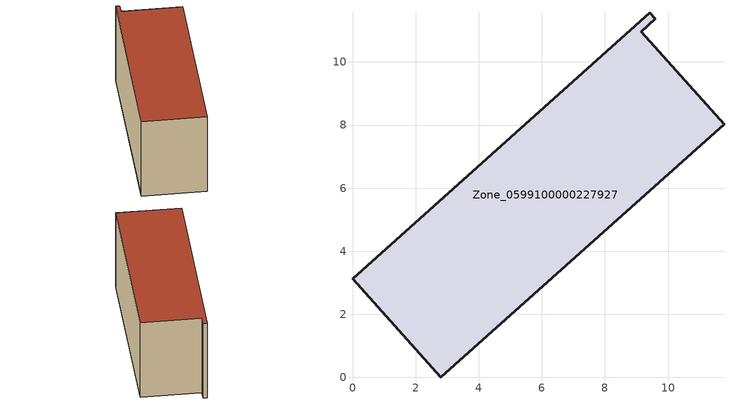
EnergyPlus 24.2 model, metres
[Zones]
Zone_0599100000227927
 floor ground (C_G): 0,3.13 9.41,11.57 9.59,11.37 9.15,10.96 11.77,8.03 2.8,0 z3.47
 wall outside (C_F): 11.77,8.03 9.15,10.96 9.59,11.37 9.41,11.57 0,3.13 2.8,0 11.77,8.03 z3.47:9.23
 roof outside (C_R): 0,3.13 2.8,0 11.77,8.03 9.15,10.96 9.59,11.37 9.41,11.57 z9.23
[BUILDING]
Pand.0599100000227927: North Axis=0; Terrain=City; Loads Convergence Tolerance Value=0.04; Temperature Convergence Tolerance Value=0.4; Solar Distribution=FullExterior; Maximum Number of Warmup Days=25; Minimum Number of Warmup Days=1
[Site:Location]
Rotterdam.The.Hague.AP_ZH_NLD Design_Conditions: Latitude=51.96; Longitude=4.45; Time Zone=1; Elevation=-4.5
[SITE:GROUNDTEMPERATURE:BUILDINGSURFACE]
18, 18, 18, 18, 18, 18, 18, 18, 18, 18, 18, 18
[MATERIAL] Thermal Absorptance=0.9; Solar Absorptance=0.7; Visible Absorptance=0.7
Name | Roughness | Thickness | Conductivity | Density | Specific Heat
G.TI.1992-2005 | MediumSmooth | 0.15 | 0.06 | 540 | 1210
F.TI.1992-2005 | Rough | 0.3 | 0.12 | 1920 | 840
R.TI.1992-2005 | MediumRough | 0.2 | 0.08 | 1500 | 1000
[CONSTRUCTION]
C_G: G.TI.1992-2005
C_F: F.TI.1992-2005
C_R: R.TI.1992-2005
[ZONE]
Zone_0599100000227927: Type=1; Multiplier=1; Ceiling Height=Autocalculate; Volume=Autocalculate; Floor Area=autocalculate; Part of Total Floor Area=Yes
[ZONEINFILTRATION:DESIGNFLOWRATE]
Infil_Zone_0599100000227927: Zone or ZoneList or Space or SpaceList=Zone_0599100000227927; Schedule=AlwaysOn; Design Flow Rate Calculation Method=Flow/Area; Flow Rate per Floor Area=0.0015; Constant Term Coefficient=1; Temperature Term Coefficient=0; Velocity Term Coefficient=0; Velocity Squared Term Coefficient=0
[HVACTEMPLATE:ZONE:IDEALLOADSAIRSYSTEM]
Zone_0599100000227927: Maximum Heating Supply Air Temperature=50; Minimum Cooling Supply Air Temperature=13; Maximum Heating Supply Air Humidity Ratio=0.0156; Minimum Cooling Supply Air Humidity Ratio=0.0077; Heating Limit=NoLimit; Cooling Limit=NoLimit; Dehumidification Control Type=ConstantSensibleHeatRatio; Cooling Sensible Heat Ratio=0.7; Dehumidification Setpoint=60; Humidification Control Type=None; Humidification Setpoint=30; Outdoor Air Method=None; Outdoor Air Flow Rate per Person=0.00944; Outdoor Air Flow Rate per Zone Floor Area=0; Outdoor Air Flow Rate per Zone=0; Demand Controlled Ventilation Type=None; Outdoor Air Economizer Type=NoEconomizer; Heat Recovery Type=None; Sensible Heat Recovery Effectiveness=0.7; Latent Heat Recovery Effectiveness=0.65
[ZONECONTROL:THERMOSTAT]
ThermostatControl_Zone_0599100000227927: Zone or ZoneList=Zone_0599100000227927; Control Type Schedule=DualSetpointControlType; Control 1=Thermostat_Zone_0599100000227927; Temperature Difference Between Cutout And Setpoint=0
[THERMOSTATSETPOINT:DUALSETPOINT]
Thermostat_Zone_0599100000227927: Heating Setpoint Temperature Schedule=HeatingSetpoint_Zone_0599100000227927; Cooling Setpoint Temperature Schedule=CoolingSetpoint_Zone_0599100000227927
[SCHEDULE:COMPACT]
HeatingSetpoint_Zone_0599100000227927: Through: 12/31, For: AllDays, Until: 24:00, 21
CoolingSetpoint_Zone_0599100000227927: Through: 12/31, For: AllDays, Until: 24:00, 24
DualSetpointControlType: Through: 12/31, For: AllDays, Until: 24:00, 4
AlwaysOn: Through: 12/31, For: AllDays, Until: 24:00, 1
